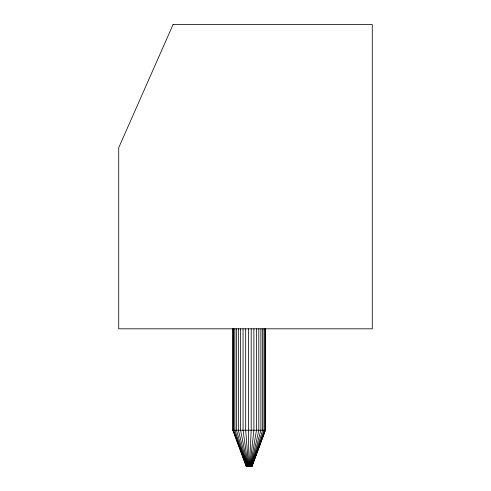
<?xml version="1.0" encoding="UTF-8"?>
<svg xmlns="http://www.w3.org/2000/svg" width="491" height="491" viewBox="0 0 491 491"><rect width="100%" height="100%" fill="white"/><g stroke="black" fill="none" stroke-linecap="round" stroke-linejoin="round"><path stroke-width="0.74" d="M249.483 466.45L251.189 430.226L251.189 328.81M249.95 466.45L253.896 430.226L253.896 328.81M250.398 466.45L256.462 430.226L256.462 328.81M250.803 466.45L258.812 430.226L258.812 328.81M251.165 466.45L260.887 430.226L260.887 328.81M251.466 466.45L262.624 430.226L262.624 328.81M251.699 466.45L263.974 430.226L263.974 328.81M251.858 466.45L264.894 430.226L264.894 328.81M251.938 466.45L265.361 430.226L265.361 328.81L265.422 430.226L251.951 466.45L246.292 466.45L232.82 430.226L232.82 328.81M232.82 430.226L265.422 430.226M246.335 466.45L233.059 430.226L233.059 328.81M246.457 466.45L233.753 430.226L233.753 328.81M246.654 466.45L234.894 430.226L234.894 328.81M246.924 466.45L236.441 430.226L236.441 328.81M247.255 466.45L238.356 430.226L238.356 328.81M247.636 466.45L240.578 430.226L240.578 328.81M248.065 466.45L243.045 430.226L243.045 328.81M248.526 466.45L245.69 430.226L245.69 328.81M249.005 466.45L248.428 430.226L248.428 328.81M173.059 24.55L118.724 147.705L118.724 328.81L372.276 328.81L372.276 24.55L173.059 24.55"/></g></svg>
